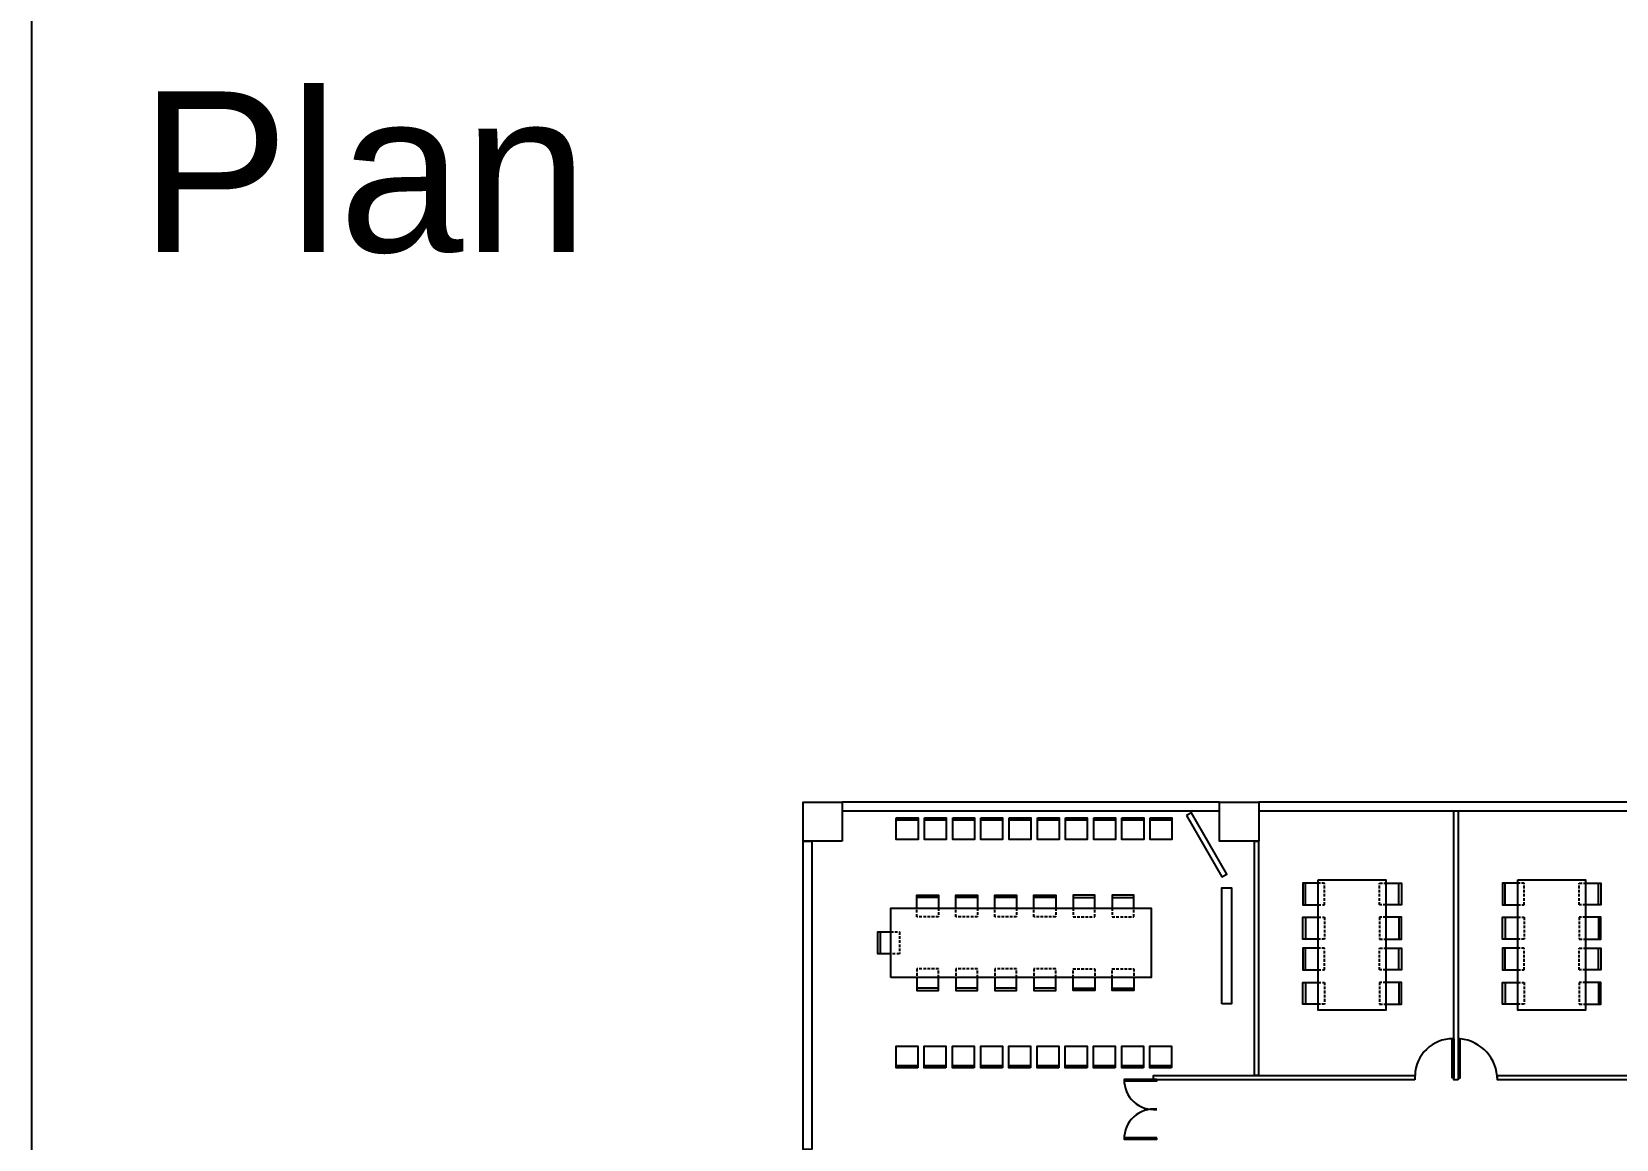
# Model space of a CAD drawing. Header units: centimetres. Extents: x -2363 to 10982, y -15317 to 6533.
# Drawn here: x -2363 to 1289, y -1592 to 960 of the extents above; entities that cross this region are included whole.
import ezdxf

# ---------------------------------------------------------------- set-up
doc = ezdxf.new("R2010")
doc.units = ezdxf.units.CM
doc.header["$MEASUREMENT"] = 0
doc.linetypes.add('DASHED2', pattern=[9.525, 6.35, -3.175])
for name, color, linetype in [('00_Coffee', 5, 'Continuous'), ('00_Walls', 6, 'Continuous'), ('01_Doors', 4, 'Continuous'), ('01_Legends', 1, 'Continuous'), ('01_Office_Furnitures', 7, 'Continuous')]:
    doc.layers.add(name, color=color, linetype=linetype)
doc.styles.add('CHINA', font='QTXT', dxfattribs={"bigfont": 'AE.SHX'})

msp = doc.modelspace()

# ---------------------------------------------------------------- linework, layer by layer
at = {"layer": '00_Coffee'}
msp.add_lwpolyline([(-2362.9, 1070.9), (10982.1, 1070.9), (10982.1, -4391.7), (-2362.9, -4391.7)], close=True, dxfattribs=at)
at = {"layer": '00_Walls'}
for p, q in [((374.5, -815.4), (-495.5, -815.4)), ((-495.5, -815.4), (-495.5, -835.4)), ((-495.5, -835.4), (374.5, -835.4)), ((374.5, -835.4), (374.5, -815.4)), ((-565.5, -905.4), (-565.5, -917.9))]:
    msp.add_line(p, q, dxfattribs=at)
for points in [[(-495.5, -905.4), (-585.5, -905.4), (-585.5, -815.4), (-495.5, -815.4)], [(464.5, -905.4), (374.5, -905.4), (374.5, -815.4), (464.5, -815.4)], [(464.5, -835.4), (1334.5, -835.4), (1334.5, -815.4), (464.5, -815.4)], [(924.5, -1455.4), (914.5, -1455.4), (914.5, -835.4), (924.5, -835.4)], [(-565.5, -1615.4), (-585.5, -1615.4), (-585.5, -905.4), (-565.5, -905.4)], [(464, -1445.4), (454.5, -1445.4), (454.5, -905.4), (464, -905.4)], [(1593.4, -1427.4), (1379.5, -1427.4), (1379.5, -1455.4), (1014.5, -1455.4), (1014.5, -1445.4), (1369.5, -1445.4), (1369.5, -905.4), (1379.5, -905.4), (1379.5, -1417.4), (1593.4, -1417.4)], [(824, -1455.4), (222.4, -1455.4), (222.4, -1445.4), (824, -1445.4)]]:
    msp.add_lwpolyline(points, close=True, dxfattribs=at)
at = {"layer": '01_Doors'}
for points in [[(910.1, -1360.4), (914.5, -1360.4), (914.5, -1450.4), (910.1, -1450.4)], [(924.5, -1450.4), (928.9, -1450.4), (928.9, -1360.4), (924.5, -1360.4)], [(229.5, -1454), (154.5, -1454), (154.5, -1457), (229.5, -1457)], [(229.5, -1589), (154.5, -1589), (154.5, -1592), (229.5, -1592)]]:
    msp.add_lwpolyline(points, close=True, dxfattribs=at)
for centre, radius, start, end in [((911.2, -1446.9), 86.5, 89.2714, 179.0058), ((919, -1455.4), 95.5, 0, 84.041), ((222.4, -1455.5), 67.9, 178.7337, 276.0382), ((222.4, -1590.5), 67.9, 83.9618, 181.2663)]:
    msp.add_arc(centre, radius, start, end, dxfattribs=at)
at = {"layer": '01_Office_Furnitures'}
for points in [[(298, -846), (379.5, -987.2), (390.8, -980.7), (309.3, -839.5)], [(-370.5, -850.9), (-320.5, -850.9), (-320.5, -900.9), (-370.5, -900.9)], [(-370.5, -850.9), (-320.5, -850.9), (-320.5, -856.7), (-370.5, -856.7)], [(-305.5, -850.9), (-255.5, -850.9), (-255.5, -900.9), (-305.5, -900.9)], [(-305.5, -850.9), (-255.5, -850.9), (-255.5, -856.7), (-305.5, -856.7)], [(-240.5, -850.9), (-190.5, -850.9), (-190.5, -900.9), (-240.5, -900.9)], [(-240.5, -850.9), (-190.5, -850.9), (-190.5, -856.7), (-240.5, -856.7)], [(-175.5, -850.9), (-125.5, -850.9), (-125.5, -900.9), (-175.5, -900.9)], [(-175.5, -850.9), (-125.5, -850.9), (-125.5, -856.7), (-175.5, -856.7)], [(-110.5, -850.9), (-60.5, -850.9), (-60.5, -900.9), (-110.5, -900.9)], [(-110.5, -850.9), (-60.5, -850.9), (-60.5, -856.7), (-110.5, -856.7)], [(-45.5, -850.9), (4.5, -850.9), (4.5, -900.9), (-45.5, -900.9)], [(-45.5, -850.9), (4.5, -850.9), (4.5, -856.7), (-45.5, -856.7)], [(19.5, -850.9), (69.5, -850.9), (69.5, -900.9), (19.5, -900.9)], [(19.5, -850.9), (69.5, -850.9), (69.5, -856.7), (19.5, -856.7)], [(84.5, -850.9), (134.5, -850.9), (134.5, -900.9), (84.5, -900.9)], [(84.5, -850.9), (134.5, -850.9), (134.5, -856.7), (84.5, -856.7)], [(149.5, -850.9), (199.5, -850.9), (199.5, -900.9), (149.5, -900.9)], [(149.5, -850.9), (199.5, -850.9), (199.5, -856.7), (149.5, -856.7)], [(214.5, -850.9), (264.5, -850.9), (264.5, -900.9), (214.5, -900.9)], [(214.5, -850.9), (264.5, -850.9), (264.5, -856.7), (214.5, -856.7)], [(379.5, -1279.7), (379.5, -1012.2), (402, -1012.2), (402, -1279.7)], [(601.7, -994.4), (757.7, -994.4), (757.7, -1294.4), (601.7, -1294.4)], [(1061.7, -994.4), (1217.7, -994.4), (1217.7, -1294.4), (1061.7, -1294.4)], [(-383.3, -1219.3), (-383.3, -1059.3), (216.7, -1059.3), (216.7, -1219.3)], [(-321.1, -1427.7), (-371.1, -1427.7), (-371.1, -1377.7), (-321.1, -1377.7)], [(-256.1, -1427.7), (-306.1, -1427.7), (-306.1, -1377.7), (-256.1, -1377.7)], [(-191.1, -1427.7), (-241.1, -1427.7), (-241.1, -1377.7), (-191.1, -1377.7)], [(-126.1, -1427.7), (-176.1, -1427.7), (-176.1, -1377.7), (-126.1, -1377.7)], [(-61.1, -1427.7), (-111.1, -1427.7), (-111.1, -1377.7), (-61.1, -1377.7)], [(3.9, -1427.7), (-46.1, -1427.7), (-46.1, -1377.7), (3.9, -1377.7)], [(68.9, -1427.7), (18.9, -1427.7), (18.9, -1377.7), (68.9, -1377.7)], [(133.9, -1427.7), (83.9, -1427.7), (83.9, -1377.7), (133.9, -1377.7)], [(198.9, -1427.7), (148.9, -1427.7), (148.9, -1377.7), (198.9, -1377.7)], [(263.9, -1427.7), (213.9, -1427.7), (213.9, -1377.7), (263.9, -1377.7)], [(-321.1, -1427.7), (-371.1, -1427.7), (-371.1, -1421.8), (-321.1, -1421.8)], [(-256.1, -1427.7), (-306.1, -1427.7), (-306.1, -1421.8), (-256.1, -1421.8)], [(-191.1, -1427.7), (-241.1, -1427.7), (-241.1, -1421.8), (-191.1, -1421.8)], [(-126.1, -1427.7), (-176.1, -1427.7), (-176.1, -1421.8), (-126.1, -1421.8)], [(-61.1, -1427.7), (-111.1, -1427.7), (-111.1, -1421.8), (-61.1, -1421.8)], [(3.9, -1427.7), (-46.1, -1427.7), (-46.1, -1421.8), (3.9, -1421.8)], [(68.9, -1427.7), (18.9, -1427.7), (18.9, -1421.8), (68.9, -1421.8)], [(133.9, -1427.7), (83.9, -1427.7), (83.9, -1421.8), (133.9, -1421.8)], [(198.9, -1427.7), (148.9, -1427.7), (148.9, -1421.8), (198.9, -1421.8)], [(263.9, -1427.7), (213.9, -1427.7), (213.9, -1421.8), (263.9, -1421.8)]]:
    msp.add_lwpolyline(points, close=True, dxfattribs=at)
at = {"layer": '01_Office_Furnitures', "linetype": 'ByBlock'}
for points in [[(601.7, -1001.9), (566.3, -1001.9), (566.3, -1051.9), (601.7, -1051.9)], [(572.1, -1051.9), (572.1, -1001.9)], [(757.7, -1001.9), (793.2, -1001.9), (793.2, -1051.9), (757.7, -1051.9)], [(787.4, -1051.9), (787.4, -1001.9)], [(1061.7, -1001.9), (1026.3, -1001.9), (1026.3, -1051.9), (1061.7, -1051.9)], [(1032.1, -1051.9), (1032.1, -1001.9)], [(1217.7, -1001.9), (1253.2, -1001.9), (1253.2, -1051.9), (1217.7, -1051.9)], [(1247.4, -1051.9), (1247.4, -1001.9)], [(-323.3, -1059.3), (-323.3, -1029.3), (-273.3, -1029.3), (-273.3, -1059.3)], [(-273.3, -1035.1), (-323.3, -1035.1)], [(-233.3, -1059.3), (-233.3, -1029.3), (-183.3, -1029.3), (-183.3, -1059.3)], [(-183.3, -1035.1), (-233.3, -1035.1)], [(-143.3, -1059.3), (-143.3, -1029.3), (-93.3, -1029.3), (-93.3, -1059.3)], [(-93.3, -1035.1), (-143.3, -1035.1)], [(-53.3, -1059.3), (-53.3, -1029.3), (-3.3, -1029.3), (-3.3, -1059.3)], [(-3.3, -1035.1), (-53.3, -1035.1)], [(86.7, -1059.3), (86.7, -1029.3), (36.7, -1029.3), (36.7, -1059.3)], [(36.7, -1035.1), (86.7, -1035.1)], [(176.7, -1059.3), (176.7, -1029.3), (126.7, -1029.3), (126.7, -1059.3)], [(126.7, -1035.1), (176.7, -1035.1)], [(601.7, -1130.5), (566.3, -1130.5), (566.3, -1080.5), (601.7, -1080.5)], [(572.1, -1080.5), (572.1, -1130.5)], [(757.7, -1130.5), (793.2, -1130.5), (793.2, -1080.5), (757.7, -1080.5)], [(787.4, -1080.5), (787.4, -1130.5)], [(1061.7, -1130.5), (1026.3, -1130.5), (1026.3, -1080.5), (1061.7, -1080.5)], [(1032.1, -1080.5), (1032.1, -1130.5)], [(1217.7, -1130.5), (1253.2, -1130.5), (1253.2, -1080.5), (1217.7, -1080.5)], [(1247.4, -1080.5), (1247.4, -1130.5)], [(-383.3, -1164.3), (-413.3, -1164.3), (-413.3, -1114.3), (-383.3, -1114.3)], [(-407.4, -1114.3), (-407.4, -1164.3)], [(601.7, -1151.9), (566.3, -1151.9), (566.3, -1201.9), (601.7, -1201.9)], [(572.1, -1201.9), (572.1, -1151.9)], [(757.7, -1151.9), (793.2, -1151.9), (793.2, -1201.9), (757.7, -1201.9)], [(787.4, -1201.9), (787.4, -1151.9)], [(1061.7, -1151.9), (1026.3, -1151.9), (1026.3, -1201.9), (1061.7, -1201.9)], [(1032.1, -1201.9), (1032.1, -1151.9)], [(1217.7, -1151.9), (1253.2, -1151.9), (1253.2, -1201.9), (1217.7, -1201.9)], [(1247.4, -1201.9), (1247.4, -1151.9)], [(-323.3, -1219.3), (-323.3, -1249.3), (-273.3, -1249.3), (-273.3, -1219.3)], [(-233.3, -1219.3), (-233.3, -1249.3), (-183.3, -1249.3), (-183.3, -1219.3)], [(-143.3, -1219.3), (-143.3, -1249.3), (-93.3, -1249.3), (-93.3, -1219.3)], [(-53.3, -1219.3), (-53.3, -1249.3), (-3.3, -1249.3), (-3.3, -1219.3)], [(86.7, -1219.3), (86.7, -1249.3), (36.7, -1249.3), (36.7, -1219.3)], [(176.7, -1219.3), (176.7, -1249.3), (126.7, -1249.3), (126.7, -1219.3)], [(601.7, -1280.5), (566.3, -1280.5), (566.3, -1230.5), (601.7, -1230.5)], [(572.1, -1230.5), (572.1, -1280.5)], [(757.7, -1280.5), (793.2, -1280.5), (793.2, -1230.5), (757.7, -1230.5)], [(787.4, -1230.5), (787.4, -1280.5)], [(1061.7, -1280.5), (1026.3, -1280.5), (1026.3, -1230.5), (1061.7, -1230.5)], [(1032.1, -1230.5), (1032.1, -1280.5)], [(1217.7, -1280.5), (1253.2, -1280.5), (1253.2, -1230.5), (1217.7, -1230.5)], [(1247.4, -1230.5), (1247.4, -1280.5)], [(-273.3, -1243.5), (-323.3, -1243.5)], [(-183.3, -1243.5), (-233.3, -1243.5)], [(-93.3, -1243.5), (-143.3, -1243.5)], [(-3.3, -1243.5), (-53.3, -1243.5)], [(36.7, -1243.5), (86.7, -1243.5)], [(126.7, -1243.5), (176.7, -1243.5)]]:
    msp.add_lwpolyline(points, dxfattribs=at)
at = {"layer": '01_Office_Furnitures', "linetype": 'DASHED2'}
for points in [[(601.7, -1051.9), (616.3, -1051.9), (616.3, -1001.9), (601.7, -1001.9)], [(757.7, -1051.9), (743.2, -1051.9), (743.2, -1001.9), (757.7, -1001.9)], [(1061.7, -1051.9), (1076.3, -1051.9), (1076.3, -1001.9), (1061.7, -1001.9)], [(1217.7, -1051.9), (1203.2, -1051.9), (1203.2, -1001.9), (1217.7, -1001.9)], [(-273.3, -1059.3), (-273.3, -1079.3), (-323.3, -1079.3), (-323.3, -1059.3)], [(-183.3, -1059.3), (-183.3, -1079.3), (-233.3, -1079.3), (-233.3, -1059.3)], [(-93.3, -1059.3), (-93.3, -1079.3), (-143.3, -1079.3), (-143.3, -1059.3)], [(-3.3, -1059.3), (-3.3, -1079.3), (-53.3, -1079.3), (-53.3, -1059.3)], [(36.7, -1059.3), (36.7, -1079.3), (86.7, -1079.3), (86.7, -1059.3)], [(126.7, -1059.3), (126.7, -1079.3), (176.7, -1079.3), (176.7, -1059.3)], [(601.7, -1080.5), (616.3, -1080.5), (616.3, -1130.5), (601.7, -1130.5)], [(757.7, -1080.5), (743.2, -1080.5), (743.2, -1130.5), (757.7, -1130.5)], [(1061.7, -1080.5), (1076.3, -1080.5), (1076.3, -1130.5), (1061.7, -1130.5)], [(1217.7, -1080.5), (1203.2, -1080.5), (1203.2, -1130.5), (1217.7, -1130.5)], [(-383.3, -1114.3), (-363.3, -1114.3), (-363.3, -1164.3), (-383.3, -1164.3)], [(601.7, -1201.9), (616.3, -1201.9), (616.3, -1151.9), (601.7, -1151.9)], [(757.7, -1201.9), (743.2, -1201.9), (743.2, -1151.9), (757.7, -1151.9)], [(1061.7, -1201.9), (1076.3, -1201.9), (1076.3, -1151.9), (1061.7, -1151.9)], [(1217.7, -1201.9), (1203.2, -1201.9), (1203.2, -1151.9), (1217.7, -1151.9)], [(-273.3, -1219.3), (-273.3, -1199.3), (-323.3, -1199.3), (-323.3, -1219.3)], [(-183.3, -1219.3), (-183.3, -1199.3), (-233.3, -1199.3), (-233.3, -1219.3)], [(-93.3, -1219.3), (-93.3, -1199.3), (-143.3, -1199.3), (-143.3, -1219.3)], [(-3.3, -1219.3), (-3.3, -1199.3), (-53.3, -1199.3), (-53.3, -1219.3)], [(36.7, -1219.3), (36.7, -1199.3), (86.7, -1199.3), (86.7, -1219.3)], [(126.7, -1219.3), (126.7, -1199.3), (176.7, -1199.3), (176.7, -1219.3)], [(601.7, -1230.5), (616.3, -1230.5), (616.3, -1280.5), (601.7, -1280.5)], [(757.7, -1230.5), (743.2, -1230.5), (743.2, -1280.5), (757.7, -1280.5)], [(1061.7, -1230.5), (1076.3, -1230.5), (1076.3, -1280.5), (1061.7, -1280.5)], [(1217.7, -1230.5), (1203.2, -1230.5), (1203.2, -1280.5), (1217.7, -1280.5)]]:
    msp.add_lwpolyline(points, dxfattribs=at)

# ---------------------------------------------------------------- texts
at = {"layer": '01_Legends', "insert": (-2114.5, 822.7), "char_height": 369.802, "attachment_point": 1, "style": 'CHINA'}
msp.add_mtext_dynamic_manual_height_columns('{\\fSansSerif|b0|i0|c2|p2;Plan}', width=10814.479, gutter_width=18.5, heights=[4852.8], dxfattribs=at)

doc.saveas('drawing.dxf')
